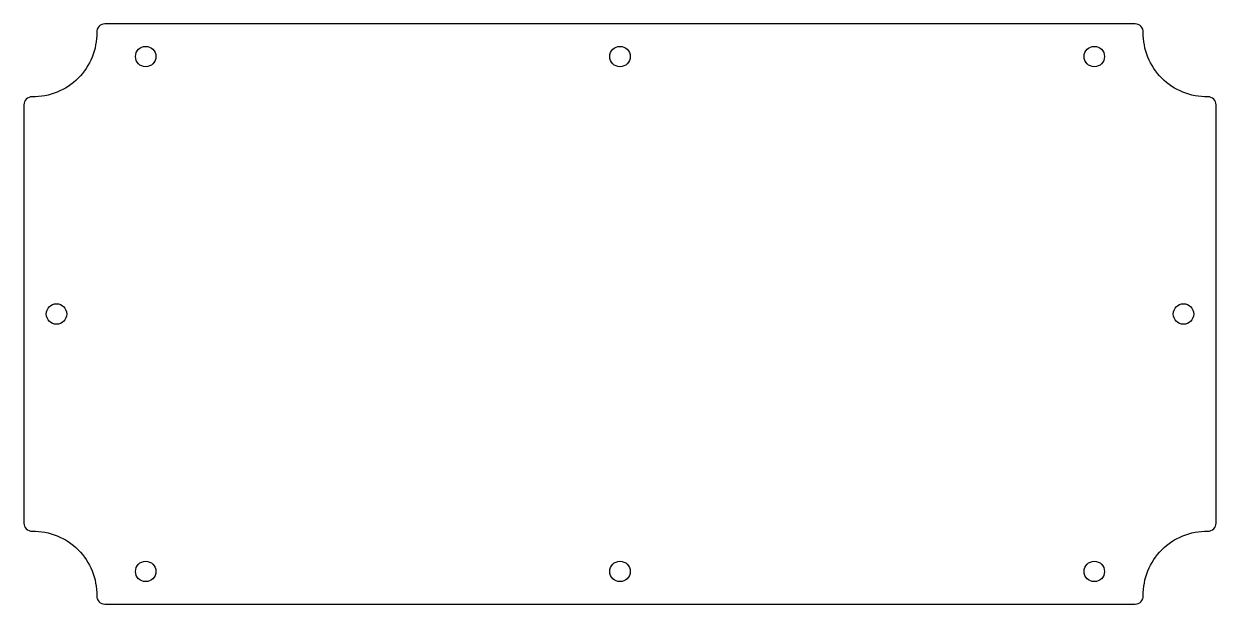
# Model space of a CAD drawing. Header units: millimetres. Extents: x -73 to 73, y -35 to 35.
import ezdxf

# ---------------------------------------------------------------- set-up
doc = ezdxf.new("R2010")
doc.units = ezdxf.units.MM

msp = doc.modelspace()

# ---------------------------------------------------------------- linework, layer by layer
msp.add_lwpolyline([(-73, -25.58, 0.420328), (-71.98, -26.58, -0.42647), (-64.08, -34.48, 0.420328), (-63.08, -35.5), (63.08, -35.5, 0.420328), (64.08, -34.48, -0.42647), (71.98, -26.58, 0.420328), (73, -25.58), (73, 25.58, 0.420328), (71.98, 26.58, -0.42647), (64.08, 34.48, 0.420328), (63.08, 35.5), (-63.08, 35.5, 0.420328), (-64.08, 34.48, -0.42647), (-71.98, 26.58, 0.420328), (-73, 25.58)], format="xyb", close=True)
msp.add_lwpolyline([(63.08, 35.5), (-63.08, 35.5, 0.420328), (-64.08, 34.48)], format="xyb")
for centre in [(-58.08, 31.5), (0, 31.5), (58.08, 31.5), (-69, 0), (69, 0), (-58.08, -31.5), (0, -31.5), (58.08, -31.5)]:
    msp.add_circle(centre, 1.25)

doc.saveas('drawing.dxf')
